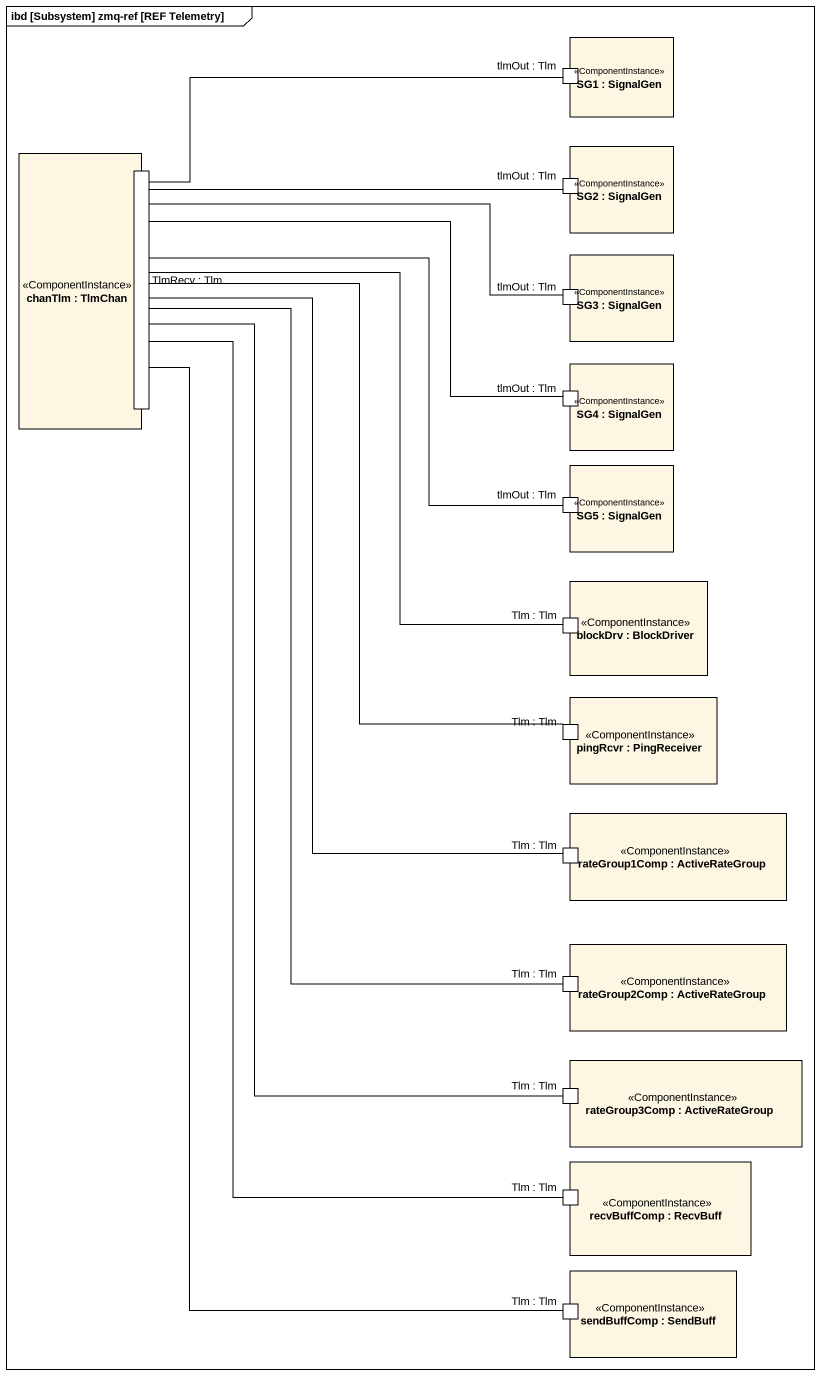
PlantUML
@startuml
mainframe ibd [Subsystem] zmq-ref [REF Telemetry]
rectangle "SG1 : SignalGen" as SG1 <<ComponentInstance>> {
  port "tlmOut : Tlm" as tlmOut_Tlm
}
rectangle "chanTlm : TlmChan" as chanTlm <<ComponentInstance>> {
  port "TlmRecv : Tlm" as TlmRecv_Tlm
}
rectangle "SG2 : SignalGen" as SG2 <<ComponentInstance>> {
  port "tlmOut : Tlm" as tlmOut_Tlm_2
}
rectangle "SG3 : SignalGen" as SG3 <<ComponentInstance>> {
  port "tlmOut : Tlm" as tlmOut_Tlm_3
}
rectangle "SG4 : SignalGen" as SG4 <<ComponentInstance>> {
  port "tlmOut : Tlm" as tlmOut_Tlm_4
}
rectangle "SG5 : SignalGen" as SG5 <<ComponentInstance>> {
  port "tlmOut : Tlm" as tlmOut_Tlm_5
}
rectangle "blockDrv : BlockDriver" as blockDrv <<ComponentInstance>> {
  port "Tlm : Tlm" as Tlm_Tlm
}
rectangle "pingRcvr : PingReceiver" as pingRcvr <<ComponentInstance>> {
  port "Tlm : Tlm" as Tlm_Tlm_2
}
rectangle "rateGroup1Comp : ActiveRateGroup" as rateGroup1Comp <<ComponentInstance>> {
  port "Tlm : Tlm" as Tlm_Tlm_3
}
rectangle "rateGroup2Comp : ActiveRateGroup" as rateGroup2Comp <<ComponentInstance>> {
  port "Tlm : Tlm" as Tlm_Tlm_4
}
rectangle "rateGroup3Comp : ActiveRateGroup" as rateGroup3Comp <<ComponentInstance>> {
  port "Tlm : Tlm" as Tlm_Tlm_5
}
rectangle "recvBuffComp : RecvBuff" as recvBuffComp <<ComponentInstance>> {
  port "Tlm : Tlm" as Tlm_Tlm_6
}
rectangle "sendBuffComp : SendBuff" as sendBuffComp <<ComponentInstance>> {
  port "Tlm : Tlm" as Tlm_Tlm_7
}
tlmOut_Tlm -left- TlmRecv_Tlm
tlmOut_Tlm_2 -left- TlmRecv_Tlm
tlmOut_Tlm_3 -left- TlmRecv_Tlm
tlmOut_Tlm_4 -left- TlmRecv_Tlm
tlmOut_Tlm_5 -left- TlmRecv_Tlm
Tlm_Tlm -up- TlmRecv_Tlm
Tlm_Tlm_2 -up- TlmRecv_Tlm
Tlm_Tlm_3 -up- TlmRecv_Tlm
Tlm_Tlm_4 -up- TlmRecv_Tlm
Tlm_Tlm_5 -up- TlmRecv_Tlm
Tlm_Tlm_6 -up- TlmRecv_Tlm
Tlm_Tlm_7 -up- TlmRecv_Tlm
@enduml
